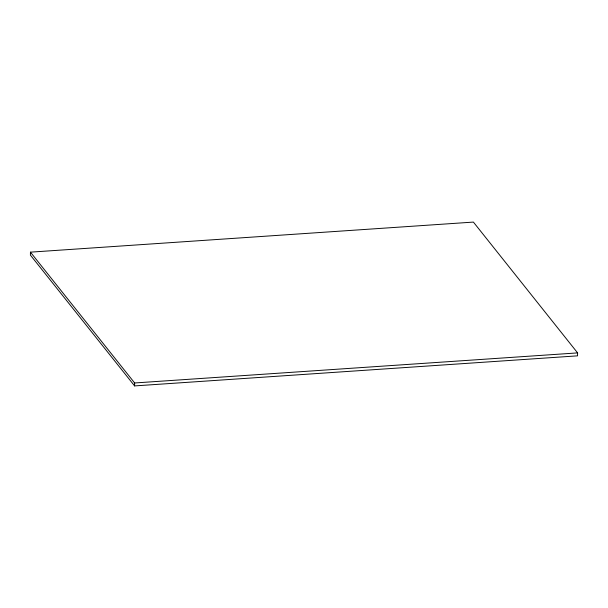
<?xml version="1.0" encoding="UTF-8"?>
<svg xmlns="http://www.w3.org/2000/svg" width="608" height="608" viewBox="0 0 608 608"><rect width="100%" height="100%" fill="white"/><g stroke="black" fill="none" stroke-linecap="round" stroke-linejoin="round"><path stroke-width="0.91" d="M30.446 252.153L30.4 255.102L134.596 385.913L577.554 355.847L577.6 352.898L473.404 222.087L30.446 252.153L134.642 382.972L134.596 385.913M134.642 382.972L577.6 352.898"/></g></svg>
